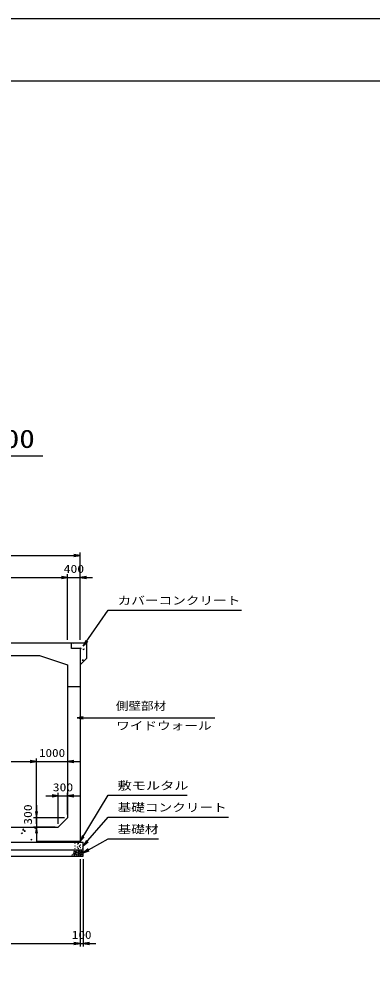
# Model space of a CAD drawing. Units: millimetres at full size. Extents: x 0 to 84100, y 0 to 59400.
# Drawn here: x 19987 to 31309, y 29076 to 59400 of the extents above; entities that cross this region are included whole.
import ezdxf
from ezdxf.enums import TextEntityAlignment as Align

# ---------------------------------------------------------------- set-up
doc = ezdxf.new("R2010")
doc.units = ezdxf.units.MM
for name, color, linetype, lineweight in [('D-DCR-HCHn', 4, 'Continuous', 9), ('D-STR-DIM', 7, 'Continuous', 25), ('D-STR-STRn', 1, 'Continuous', 25), ('D-STR-TXT', 7, 'Continuous', 25), ('D-TTL', 2, 'Continuous', 25), ('D-TTL-TXT', 7, 'Continuous', 25)]:
    doc.layers.add(name, color=color, linetype=linetype, lineweight=lineweight)
doc.styles.add('ＭＳ ゴシック', font='')
doc.styles.get('ＭＳ ゴシック').set_extended_font_data('MS Gothic')

# ---------------------------------------------------------------- blocks, each defined once
blk = doc.blocks.new('open_arrow')
at = {"color": 0, "linetype": 'Continuous', "lineweight": -2}
blk.add_lwpolyline([(7.5, 1.25), (0, 0), (7.5, -1.25)], dxfattribs=at)

msp = doc.modelspace()

# ---------------------------------------------------------------- linework, layer by layer
at = {"layer": 'D-DCR-HCHn'}
for p, q in [((21738.109, 39400), (21763.03, 39383.191)), ((21763.064, 39383.235), (21768.689, 39400)), ((21948.61, 39220), (21972.398, 39248.35)), ((21950, 39218.937), (21978.058, 39216.483)), ((21978.285, 39215.783), (21972.411, 39247.625)), ((22040.99, 39195.704), (22066.259, 39178.66)), ((22041.027, 39195.772), (22076.596, 39209.426)), ((22066.292, 39178.705), (22076.593, 39209.403)), ((22068.599, 39347.808), (22108.167, 39389.046)), ((22068.7, 39347.512), (22113.88, 39340.505)), ((22113.808, 39340.703), (22108.195, 39388.948)), ((21950, 38839.9), (21952.993, 38841.049)), ((21950, 38832.121), (21952.988, 38841.027)), ((22018.179, 38837.026), (22048.543, 38834.369)), ((22018.395, 38837.05), (22042.885, 38866.237)), ((22048.768, 38833.669), (22042.894, 38865.512)), ((20098.657, 33399.926), (20138.224, 33441.163)), ((20098.748, 33399.647), (20143.928, 33392.639)), ((20143.864, 33392.834), (20138.251, 33441.078)), ((20160.519, 33360.351), (20190.883, 33357.695)), ((20160.743, 33360.37), (20185.233, 33389.557)), ((20191.066, 33357.004), (20185.193, 33388.847)), ((20490.157, 33465.535), (20515.427, 33448.491)), ((20490.208, 33465.588), (20525.778, 33479.242)), ((20515.455, 33448.536), (20525.755, 33479.234)), ((20525.112, 33328.492), (20549.602, 33357.678)), ((20550, 33354.583), (20549.56, 33356.966)), ((20063.325, 33301.689), (20088.594, 33284.645)), ((20063.375, 33301.742), (20098.945, 33315.396)), ((20088.622, 33284.69), (20098.922, 33315.388)), ((20366.553, 33097.159), (20391.822, 33080.115)), ((20366.605, 33097.211), (20402.174, 33110.865)), ((20391.85, 33080.16), (20402.151, 33110.858)), ((20524.887, 33328.473), (20550, 33326.276))]:
    msp.add_line(p, q, dxfattribs=at)
for points in [[(21817.988, 32729.601), (21824.036, 32735.086), (21825.103, 32740.792), (21821.586, 32753.305), (21811.29, 32767.61), (21788.996, 32766.105), (21767.429, 32755.811), (21752.805, 32735.597), (21754.979, 32722.456), (21761.98, 32715.716), (21773.231, 32713.215), (21789.489, 32717.483), (21810.711, 32724.481)], [(21876.553, 32686.214), (21889.311, 32690.569), (21890.575, 32718.678), (21877.488, 32747.359), (21860.552, 32763.536), (21828.597, 32757.032), (21825.867, 32721.913), (21836.184, 32709.876), (21864.261, 32694.301)], [(21980.31, 32763.906), (21987.244, 32743.102), (21984.933, 32719.988), (22001.113, 32694.562), (21980.31, 32683.005), (21957.195, 32694.562), (21943.327, 32713.053), (21938.704, 32743.102), (21943.327, 32759.283), (21957.195, 32766.217)], [(21998.802, 32761.594), (22019.605, 32766.217), (22038.096, 32756.971), (22040.408, 32736.168), (22035.785, 32719.988), (22012.67, 32713.053), (21996.49, 32713.053), (21989.556, 32724.611), (21989.556, 32750.037)], [(21740.028, 32572.493), (21755.163, 32574.274), (21765.134, 32579.787), (21769.165, 32592.722), (21769.055, 32604.963), (21759.828, 32621.678), (21741.758, 32632.822), (21714.269, 32628.403), (21692.547, 32620.334), (21687.357, 32596.125), (21691.97, 32578.257), (21713.116, 32572.877)], [(21772.403, 32620.331), (21782.105, 32625.079), (21789.11, 32633.822), (21789.281, 32645.084), (21785.058, 32655.627), (21769.811, 32657.625), (21754.946, 32658.018), (21740.519, 32652.512), (21738.151, 32643.273), (21750.46, 32632.195), (21765.445, 32623.15)], [(21756.628, 32661.832), (21751.312, 32666.874), (21744.524, 32675.68), (21742.855, 32683.275), (21746.856, 32697.685), (21760.912, 32708.67), (21781.093, 32707.89), (21808.302, 32693.001), (21817.914, 32680.757), (21814.848, 32666.784), (21805.222, 32660.04), (21796.401, 32659.145), (21782.637, 32659.524), (21769.192, 32661.002)], [(21837.648, 32623.637), (21822.694, 32632.556), (21796.56, 32632.292), (21775.07, 32613.525), (21771.357, 32584.899), (21785.147, 32574.245), (21821.902, 32571.871), (21838.269, 32581.633), (21842.828, 32604.06)], [(21800.029, 32635.265), (21795.817, 32638.446), (21792.314, 32643.505), (21792.19, 32650.431), (21796.586, 32656.067), (21804.231, 32657.977), (21810.644, 32656.179), (21812.296, 32650.442), (21813.104, 32644.835), (21812.119, 32637.456), (21806.025, 32634.127)], [(21845.202, 32695.711), (21843.546, 32689.566), (21837.989, 32685.193), (21825.81, 32683.302), (21814.695, 32689.802), (21804.408, 32699.138), (21795.142, 32707.333), (21795.365, 32713.462), (21801.264, 32718.875), (21815.797, 32720.356), (21828.53, 32714.383), (21837.989, 32705.165), (21842.719, 32700.556)], [(21836.797, 32629.532), (21872.171, 32636.129), (21887.218, 32648.266), (21891.97, 32667.263), (21877.287, 32681.629), (21848.677, 32689.69), (21827.03, 32676.761), (21813.039, 32659.347), (21816.998, 32641.67)], [(21885.412, 32577.783), (21866.15, 32573.503), (21849.028, 32582.064), (21846.888, 32601.326), (21849.032, 32624.878), (21872.571, 32632.327), (21887.553, 32628.603), (21893.973, 32612.027), (21893.973, 32588.484)], [(21902.534, 32575.643), (21896.114, 32594.905), (21898.254, 32616.308), (21883.272, 32639.85), (21902.534, 32650.551), (21923.937, 32639.85), (21936.778, 32622.728), (21941.059, 32594.905), (21936.778, 32579.924), (21923.937, 32573.503)], [(21941.015, 32708.431), (21952.573, 32680.693), (21943.327, 32669.136), (21915.589, 32669.136), (21904.032, 32673.759), (21892.475, 32689.939), (21892.475, 32703.808), (21904.032, 32722.299), (21917.901, 32724.611)], [(21906.815, 32650.551), (21896.114, 32659.112), (21900.394, 32665.533), (21915.376, 32665.533), (21921.796, 32663.393), (21926.077, 32654.832), (21919.656, 32648.411)], [(21938.918, 32627.009), (21928.217, 32652.692), (21936.778, 32663.393), (21962.461, 32663.393), (21973.162, 32659.112), (21983.863, 32644.131), (21983.863, 32631.289), (21973.162, 32614.167), (21960.321, 32612.027)], [(21943.199, 32579.924), (21943.199, 32605.606), (21953.9, 32612.027), (21964.601, 32605.606), (21966.741, 32590.625), (21964.601, 32577.783), (21949.619, 32573.503)], [(21975.687, 32683.005), (21987.244, 32673.759), (21982.621, 32666.824), (21966.441, 32666.824), (21959.507, 32669.136), (21954.884, 32678.382), (21961.818, 32685.316)], [(21990.284, 32573.503), (21975.302, 32579.924), (21971.022, 32601.326), (21979.583, 32616.308), (21994.565, 32620.588), (22013.827, 32618.448), (22035.229, 32609.887), (22045.93, 32597.045), (22045.93, 32582.064), (22039.51, 32573.503), (22013.827, 32575.643)], [(21998.845, 32627.009), (21981.723, 32652.692), (21983.863, 32659.112), (22007.406, 32665.533), (22028.808, 32663.393), (22043.79, 32650.551), (22045.93, 32635.57), (22043.79, 32620.588), (22026.668, 32616.308)], [(22042.719, 32703.808), (22049.654, 32683.005), (22040.408, 32669.136), (22017.293, 32666.824), (22001.512, 32673.599), (22008.048, 32689.939), (22003.425, 32699.185), (22012.67, 32708.431), (22026.539, 32713.053)]]:
    msp.add_lwpolyline(points, close=True, dxfattribs=at)
msp.add_lwpolyline([(21906.568, 32768.547), (21923.907, 32766.446), (21935.742, 32758.701), (21935.374, 32739.819), (21929.486, 32726.087), (21914.975, 32726.185), (21894.893, 32729.153), (21885.201, 32743.689), (21875.918, 32753.492), (21873.116, 32764.345), (21885.901, 32768.547), (21906.918, 32768.547)], dxfattribs=at)
for centre, radius in [((21781.091, 32975.045), 4.5), ((21781.091, 32814.955), 4.5), ((21782.803, 32895.221), 4.5), ((21858.437, 32951.359), 4.5), ((21858.437, 32862.459), 4.5), ((21890.004, 32975.045), 11.25), ((21890.004, 32814.955), 11.25), ((21924.996, 32886.145), 11.25), ((21956.563, 32927.541), 4.5), ((21956.563, 32838.641), 4.5), ((22032.197, 32984.121), 4.5), ((22032.197, 32805.879), 4.5), ((22033.909, 32886.145), 4.5)]:
    msp.add_circle(centre, radius, dxfattribs=at)
at = {"layer": 'D-STR-DIM'}
for p, q in [((10150, 42200), (21950, 42200)), ((21950, 39500), (21950, 42300)), ((21550, 39500), (21550, 41600)), ((21550, 39500), (21550, 41600)), ((21950, 39500), (21950, 41600)), ((10550, 41500), (21550, 41500)), ((21150, 41500), (22350, 41500)), ((11550, 35600), (20550, 35600)), ((20150, 35600), (21950, 35600)), ((20550, 33600), (20550, 35700)), ((20550, 33600), (20550, 35700)), ((21250, 33600), (21250, 34600)), ((21550, 33900), (21550, 34600)), ((20850, 34500), (21950, 34500)), ((20550, 34200), (20550, 33100)), ((21450, 33800), (20450, 33800)), ((21150, 33500), (20450, 33500)), ((21950, 32470), (21950, 29670)), ((21950, 32470), (21950, 29670)), ((22050, 32470), (22050, 29670)), ((10150, 29770), (21950, 29770)), ((21550, 29770), (22450, 29770))]:
    msp.add_line(p, q, dxfattribs=at)
at = {"layer": 'D-STR-STRn'}
for p, q in [((10430, 39400), (21670, 39400)), ((21670, 39220), (21670, 39400)), ((21670, 39400), (22150, 39400)), ((21950, 39220), (21670, 39220)), ((21950, 39220), (21950, 33050)), ((22150, 39400), (22150, 38900)), ((11450, 39000), (20650, 39000)), ((20650, 39000), (21550, 38700)), ((22150, 38900), (21950, 38700)), ((21550, 38700), (21550, 33800)), ((21550, 38000), (21950, 38000)), ((21250, 33500), (21550, 33800)), ((10850, 33500), (21250, 33500)), ((20550, 33500), (20550, 33020)), ((10050, 33020), (22050, 33020)), ((10050, 32770), (22050, 32770)), ((20550, 33050), (21950, 33050)), ((21950, 33050), (21950, 33020)), ((22050, 32570), (22050, 33020)), ((10050, 32570), (22050, 32570))]:
    msp.add_line(p, q, dxfattribs=at)
at = {"layer": 'D-STR-TXT'}
for points in [[(22050, 39300), (22850, 40451.777), (23050, 40451.777), (27120.812, 40451.777)], [(21850, 37000), (22795.788, 37000), (22995.788, 37000), (26265.331, 37000)], [(21950, 33035), (22850, 34520), (23050, 34520), (25383.249, 34520)], [(22050, 32895), (22850, 33820), (23050, 33820), (26701.523, 33820)], [(22050, 32670), (22850, 33120), (23050, 33120), (24464.721, 33120)]]:
    msp.add_lwpolyline(points, dxfattribs=at)
at = {"layer": 'D-TTL'}
for points in [[(0, 0), (84100, 0), (84100, 59400), (0, 59400)], [(2000, 2000), (82100, 2000), (82100, 57400), (2000, 57400)]]:
    msp.add_lwpolyline(points, close=True, dxfattribs=at)
at = {"layer": 'D-TTL-TXT'}
msp.add_line((11350, 45400), (20750, 45400), dxfattribs=at)

# ---------------------------------------------------------------- block references
at = {"layer": 'D-STR-DIM', "xscale": 26.7, "yscale": 26.7}
for p, rotation in [((21950, 42200), 180), ((21550, 41500), 180), ((21550, 41500), 180), ((20550, 35600), 180), ((20550, 35600), 180), ((21250, 34500), 180), ((20550, 33800), 90), ((20550, 33500), 270), ((21950, 29770), 180), ((21950, 29770), 180)]:
    msp.add_blockref('open_arrow', p, dxfattribs=dict(at, rotation=rotation))
for p in [(21950, 41500), (21550, 35600), (21550, 34500), (22050, 29770)]:
    msp.add_blockref('open_arrow', p, dxfattribs=at)
at = {"layer": 'D-STR-TXT', "xscale": 26.7, "yscale": 26.7}
for p, rotation in [((22050, 39300), 55.2), ((21950, 33035), 58.8), ((22050, 32895), 49.1), ((22050, 32670), 29.4)]:
    msp.add_blockref('open_arrow', p, dxfattribs=dict(at, rotation=rotation))
msp.add_blockref('open_arrow', (21850, 37000), dxfattribs=at)

# ---------------------------------------------------------------- texts
at = {"layer": 'D-STR-DIM', "style": 'ＭＳ ゴシック'}
for s, width, p in [('400', 1.25, (21750, 41775)), ('1000', 1.2, (21050, 35875)), ('300', 1.25, (21400, 34775)), ('100', 1.2, (22000, 30045))]:
    msp.add_text(s, height=256.6, dxfattribs=dict(at, width=width)).set_placement(p, align=Align.MIDDLE_CENTER)
at = {"layer": 'D-STR-DIM', "style": 'ＭＳ ゴシック', "width": 1.25}
msp.add_text('300', height=256.6, rotation=90, dxfattribs=at).set_placement((20275, 33900), align=Align.MIDDLE_CENTER)
at = {"layer": 'D-STR-TXT', "style": 'ＭＳ ゴシック'}
for s, width, p in [('カバーコンクリート', 1.25, (23150, 40551.777)), ('ワイドウォール', 1.25, (23102.895, 36541.371)), ('敷モルタル', 1.3, (23150, 34620)), ('基礎コンクリート', 1.25, (23150, 33920)), ('基礎材', 1.25, (23150, 33220))]:
    msp.add_text(s, height=256.6, dxfattribs=dict(at, width=width)).set_placement(p, align=Align.BOTTOM_LEFT)
at = {"layer": 'D-STR-TXT', "style": 'ＭＳ ゴシック', "width": 1.15}
msp.add_text('側壁部材\u3000\u3000\u3000\u3000', height=256.6, dxfattribs=at).set_placement((23095.788, 37508.629), align=Align.TOP_LEFT)
at = {"layer": 'D-TTL-TXT', "style": 'ＭＳ ゴシック', "width": 1.25}
msp.add_text('5500', height=586.5, dxfattribs=at).set_placement((19500, 45475), align=Align.BOTTOM_CENTER)

doc.saveas('drawing.dxf')
